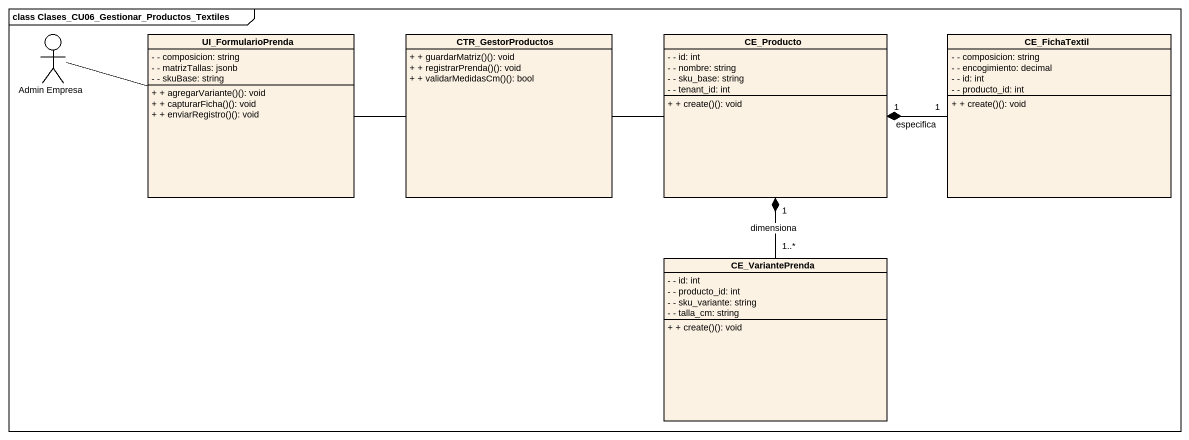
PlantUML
@startuml
mainframe class Clases_CU06_Gestionar_Productos_Textiles
allowmixing
hide circle
hide empty members
skinparam classAttributeIconSize 0
actor "Admin Empresa" as Admin_Empresa
class UI_FormularioPrenda {
  - - composicion: string
  - - matrizTallas: jsonb
  - - skuBase: string
  + + agregarVariante()(): void
  + + capturarFicha()(): void
  + + enviarRegistro()(): void
}
class CTR_GestorProductos {
  + + guardarMatriz()(): void
  + + registrarPrenda()(): void
  + + validarMedidasCm()(): bool
}
class CE_Producto {
  - - id: int
  - - nombre: string
  - - sku_base: string
  - - tenant_id: int
  + + create()(): void
}
class CE_FichaTextil {
  - - composicion: string
  - - encogimiento: decimal
  - - id: int
  - - producto_id: int
  + + create()(): void
}
class CE_VariantePrenda {
  - - id: int
  - - producto_id: int
  - - sku_variante: string
  - - talla_cm: string
  + + create()(): void
}
Admin_Empresa -right- UI_FormularioPrenda
UI_FormularioPrenda -right- CTR_GestorProductos
CTR_GestorProductos -right- CE_Producto
CE_Producto "1" *-right- "1" CE_FichaTextil : especifica
CE_Producto "1" *-- "1..*" CE_VariantePrenda : dimensiona
@enduml
